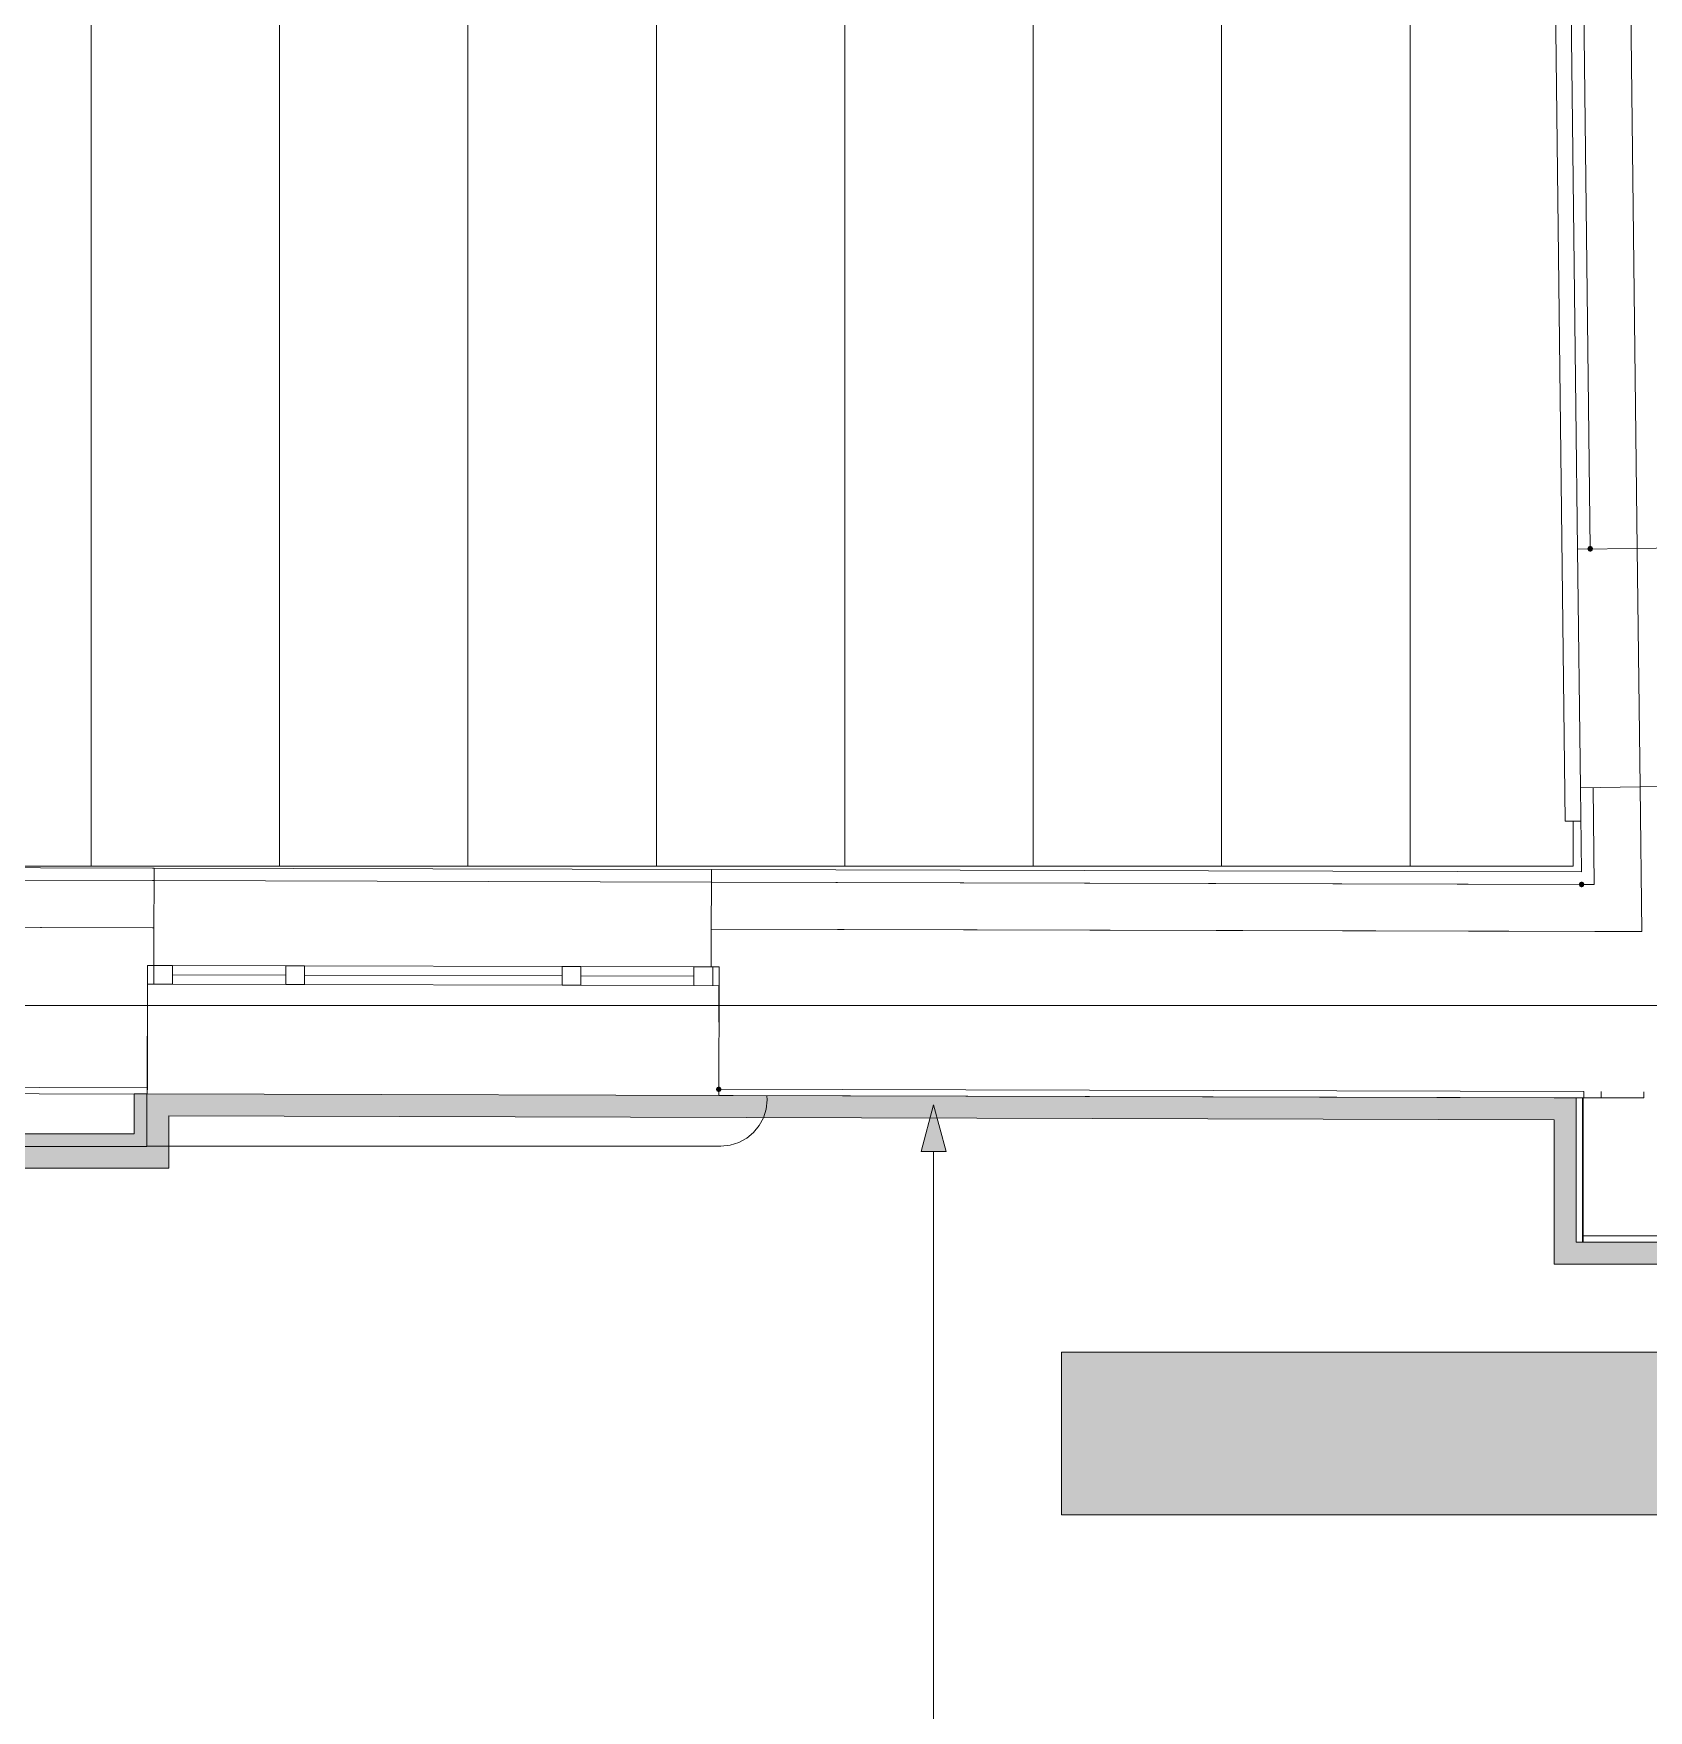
# Model space of a CAD drawing. Header units: millimetres. Extents: x 0 to 1189, y 0 to 841.
# Drawn here: x 633.4 to 684.8, y 394.9 to 448.3 of the extents above; entities that cross this region are included whole.
import ezdxf

# ---------------------------------------------------------------- set-up
doc = ezdxf.new("R2010")
doc.units = ezdxf.units.MM

msp = doc.modelspace()

# ---------------------------------------------------------------- hatches: boundary and pattern name
h = msp.add_hatch(color=7)
h.dxf.hatch_style = 2
h.paths.add_polyline_path([(683.066044, 431.920431), (683.039606, 431.983993), (682.976043, 432.010431), (682.912481, 431.983993), (682.886043, 431.920431), (682.886043, 431.910431), (682.912481, 431.846868), (682.976043, 431.82043), (683.039606, 431.846868), (683.066044, 431.910431)])
h = msp.add_hatch(color=7)
h.dxf.hatch_style = 2
h.paths.add_polyline_path([(682.792043, 421.227414), (682.765606, 421.290977), (682.702043, 421.317414), (682.63848, 421.290977), (682.612043, 421.227414), (682.63848, 421.157852), (682.702043, 421.131414), (682.765606, 421.157852)])
h = msp.add_hatch(color=7)
h.dxf.hatch_style = 2
h.paths.add_polyline_path([(637.010973, 412.882401), (636.610973, 412.882401), (636.610973, 414.556404), (637.010973, 414.556404)])
at = {"true_color": 0xf1d696}
h = msp.add_hatch(color=41, dxfattribs=at)
h.dxf.hatch_style = 2
h.paths.add_polyline_path([(637.710974, 413.854403), (637.010973, 413.856403), (637.010973, 414.556404)])
h = msp.add_hatch(color=41, dxfattribs=at)
h.dxf.hatch_style = 2
h.paths.add_polyline_path([(637.010973, 414.556404), (637.710974, 414.554404), (637.710974, 413.854403)])
h = msp.add_hatch(color=41, dxfattribs=at)
h.dxf.hatch_style = 2
h.paths.add_polyline_path([(637.710974, 413.854403), (637.710974, 414.554404), (681.826042, 414.429404), (681.826042, 413.729403)])
h = msp.add_hatch(color=7)
h.dxf.hatch_style = 2
h.paths.add_polyline_path([(655.223001, 414.789404), (655.159438, 414.762967), (655.133001, 414.699404), (655.159438, 414.635842), (655.223001, 414.609404), (655.286564, 414.635842), (655.313001, 414.699404), (655.286564, 414.762967)])
at = {"true_color": 0x0077b0}
h = msp.add_hatch(color=144, dxfattribs=at)
h.dxf.hatch_style = 2
h.paths.add_polyline_path([(662.066011, 414.205404), (662.466012, 412.713401), (661.666011, 412.713401)])
at = {"true_color": 0xf1d696}
h = msp.add_hatch(color=41, dxfattribs=at)
h.dxf.hatch_style = 2
h.paths.add_polyline_path([(681.826042, 413.729403), (681.826042, 414.429404), (682.526043, 414.427404)])
h = msp.add_hatch(color=41, dxfattribs=at)
h.dxf.hatch_style = 2
h.paths.add_polyline_path([(681.826042, 413.729403), (682.524043, 414.425404), (682.526043, 413.727403)])
h = msp.add_hatch(color=41, dxfattribs=at)
h.dxf.hatch_style = 2
h.paths.add_polyline_path([(637.710974, 412.882401), (637.010973, 412.882401), (637.010973, 413.856403), (637.710974, 413.854403)])
h = msp.add_hatch(color=41, dxfattribs=at)
h.dxf.hatch_style = 2
h.paths.add_polyline_path([(681.826042, 413.729403), (682.526043, 413.727403), (682.526043, 409.828397), (681.826042, 409.828397)])
h = msp.add_hatch(color=7)
h.dxf.hatch_style = 2
h.paths.add_polyline_path([(626.700957, 412.882401), (626.700957, 413.282402), (636.610973, 413.282402), (636.610973, 412.882401)])
h = msp.add_hatch(color=41, dxfattribs=at)
h.dxf.hatch_style = 2
h.paths.add_polyline_path([(626.700957, 412.1824), (626.700957, 412.882401), (637.010973, 412.882401), (637.010973, 412.1824)])
h = msp.add_hatch(color=41, dxfattribs=at)
h.dxf.hatch_style = 2
h.paths.add_polyline_path([(637.010973, 412.882401), (637.710974, 412.1824), (637.010973, 412.1824)])
h = msp.add_hatch(color=41, dxfattribs=at)
h.dxf.hatch_style = 2
h.paths.add_polyline_path([(637.710974, 412.882401), (637.710974, 412.1824), (637.010973, 412.882401)])
h = msp.add_hatch(color=41, dxfattribs=at)
h.dxf.hatch_style = 2
h.paths.add_polyline_path([(682.526043, 409.828397), (681.826042, 409.128396), (681.826042, 409.828397)])
h = msp.add_hatch(color=41, dxfattribs=at)
h.dxf.hatch_style = 2
h.paths.add_polyline_path([(682.526043, 409.828397), (682.526043, 409.128396), (681.826042, 409.128396)])
h = msp.add_hatch(color=41, dxfattribs=at)
h.dxf.hatch_style = 2
h.paths.add_polyline_path([(682.526043, 409.128396), (682.526043, 409.828397), (768.311174, 409.828397), (768.311174, 409.128396)])
at = {"true_color": 0xffffff}
h = msp.add_hatch(color=7, dxfattribs=at)
h.dxf.hatch_style = 2
h.paths.add_polyline_path([(666.137018, 406.322391), (690.636055, 406.322391), (690.636055, 401.146384), (666.137018, 401.146384)])
at = {"true_color": 0x0077b0}
h = msp.add_hatch(color=144, dxfattribs=at)
h.paths.add_polyline_path([(677.821962, 403.34984), (677.821962, 402.13882), (677.792472, 401.982137), (677.70345, 401.851085), (677.572744, 401.763649), (677.418472, 401.73533), (677.215625, 401.73533), (677.059286, 401.763649), (676.930647, 401.851085), (676.841625, 401.982137), (676.812135, 402.13882), (676.812135, 402.742952), (676.841625, 402.899634), (676.930647, 403.030686), (677.06032, 403.117089), (677.215625, 403.146441), (677.619115, 403.146441), (677.619115, 403.34984), (677.604576, 403.427974), (677.562339, 403.493707), (677.49702, 403.535461), (677.418472, 403.549931), (677.11365, 403.549931), (677.040132, 403.575424), (677.014983, 403.651354), (677.040132, 403.727766), (677.11365, 403.753329), (677.418472, 403.753329), (677.574811, 403.723632), (677.70345, 403.634818), (677.792472, 403.505971)])
h.paths.add_polyline_path([(677.619115, 402.13882), (677.619115, 402.943043), (677.215625, 402.943043), (677.137077, 402.92878), (677.071758, 402.886819), (677.029521, 402.821086), (677.014983, 402.742952), (677.014983, 402.13882), (677.029865, 402.061718), (677.074514, 401.994952), (677.139488, 401.95058), (677.215625, 401.935972), (677.418472, 401.935972), (677.495642, 401.95058), (677.559583, 401.994952), (677.604232, 402.060685)])
h = msp.add_hatch(color=144, dxfattribs=at)
h.paths.add_polyline_path([(666.338246, 402.237487), (666.338246, 402.641528), (666.347281, 402.743167), (666.374558, 402.836589), (666.420334, 402.922053), (666.48487, 402.999818), (666.562634, 403.064353), (666.648098, 403.11013), (666.741521, 403.137406), (666.84316, 403.146441), (667.038221, 403.110474), (667.201449, 403.002574), (667.265985, 402.924766), (667.311761, 402.839001), (667.339038, 402.74476), (667.348073, 402.641528), (667.348073, 402.237487), (667.338607, 402.137442), (667.310383, 402.044837), (667.263659, 401.959675), (667.198693, 401.881953), (667.122135, 401.817418), (667.036843, 401.771641), (666.943593, 401.744365), (666.84316, 401.73533), (666.741521, 401.744365), (666.648098, 401.771641), (666.562634, 401.817418), (666.48487, 401.881953), (666.420334, 401.959675), (666.374558, 402.044837), (666.347281, 402.137442)])
h.paths.add_polyline_path([(667.145226, 402.240243), (667.145226, 402.644284), (667.123728, 402.759764), (667.057582, 402.858707), (666.960086, 402.92437), (666.84316, 402.945799), (666.726233, 402.92437), (666.628737, 402.858707), (666.562591, 402.759764), (666.541094, 402.644284), (666.541094, 402.240243), (666.562591, 402.122697), (666.628737, 402.02582), (666.726233, 401.958779), (666.84316, 401.935972), (666.960086, 401.958779), (667.057582, 402.02582), (667.123728, 402.12373)])
h = msp.add_hatch(color=144, dxfattribs=at)
h.dxf.hatch_style = 2
h.paths.add_polyline_path([(667.853973, 403.146441), (668.762376, 403.146441), (668.91775, 403.117089), (669.047905, 403.030686), (669.13672, 402.899634), (669.166417, 402.742952), (669.166417, 401.833998), (669.140854, 401.759239), (669.064442, 401.73533), (668.988305, 401.759239), (668.963018, 401.833998), (668.963018, 402.742952), (668.948549, 402.821086), (668.906794, 402.886819), (668.840993, 402.929813), (668.762376, 402.943043), (668.559528, 402.943043), (668.559528, 401.833998), (668.534035, 401.759239), (668.458105, 401.73533), (668.384104, 401.759239), (668.358886, 401.833998), (668.358886, 402.943043), (667.955397, 402.943043), (667.955397, 401.833998), (667.93011, 401.759239), (667.853973, 401.73533), (667.777836, 401.759239), (667.752549, 401.833998), (667.752549, 403.047774), (667.777836, 403.121499)])
h = msp.add_hatch(color=144, dxfattribs=at)
h.dxf.hatch_style = 2
h.paths.add_polyline_path([(670.262131, 401.833998), (670.262131, 403.047774), (670.287418, 403.121499), (670.363555, 403.146441), (670.868468, 403.146441), (671.02274, 403.117089), (671.153447, 403.030686), (671.242468, 402.899634), (671.271958, 402.742952), (671.271958, 401.833998), (671.246671, 401.759239), (671.170534, 401.73533), (671.094398, 401.759239), (671.069111, 401.833998), (671.069111, 402.742952), (671.054572, 402.821086), (671.012335, 402.886819), (670.947016, 402.929813), (670.868468, 402.943043), (670.464979, 402.943043), (670.464979, 401.833998), (670.439692, 401.759239), (670.363555, 401.73533), (670.287418, 401.759239)])
h = msp.add_hatch(color=144, dxfattribs=at)
h.paths.add_polyline_path([(671.676434, 402.237487), (671.676434, 402.641528), (671.685469, 402.743167), (671.712746, 402.836589), (671.758522, 402.922053), (671.823058, 402.999818), (671.900822, 403.064353), (671.986286, 403.11013), (672.079709, 403.137406), (672.181348, 403.146441), (672.376409, 403.110474), (672.539638, 403.002574), (672.604173, 402.924766), (672.64995, 402.839001), (672.677226, 402.74476), (672.686261, 402.641528), (672.686261, 402.237487), (672.676795, 402.137442), (672.648571, 402.044837), (672.601847, 401.959675), (672.536881, 401.881953), (672.460323, 401.817418), (672.375031, 401.771641), (672.281781, 401.744365), (672.181348, 401.73533), (672.079709, 401.744365), (671.986286, 401.771641), (671.900822, 401.817418), (671.823058, 401.881953), (671.758522, 401.959675), (671.712746, 402.044837), (671.685469, 402.137442)])
h.paths.add_polyline_path([(672.483414, 402.240243), (672.483414, 402.644284), (672.461916, 402.759764), (672.39577, 402.858707), (672.298274, 402.92437), (672.181348, 402.945799), (672.064421, 402.92437), (671.966925, 402.858707), (671.900779, 402.759764), (671.879282, 402.644284), (671.879282, 402.240243), (671.900779, 402.122697), (671.966925, 402.02582), (672.064421, 401.958779), (672.181348, 401.935972), (672.298274, 401.958779), (672.39577, 402.02582), (672.461916, 402.12373)])
h = msp.add_hatch(color=144, dxfattribs=at)
h.dxf.hatch_style = 2
h.paths.add_polyline_path([(673.595651, 403.146441), (673.99914, 403.146441), (674.075277, 403.121499), (674.100564, 403.047774), (674.100564, 401.833998), (674.075277, 401.759239), (673.99914, 401.73533), (673.923004, 401.759239), (673.897717, 401.833998), (673.897717, 402.943043), (673.666206, 402.943043), (673.285316, 401.803129), (673.251348, 401.75228), (673.192161, 401.73533), (673.116024, 401.760617), (673.090737, 401.836754), (673.09625, 401.868173), (673.494227, 403.064861), (673.534397, 403.126735)])
h = msp.add_hatch(color=144, dxfattribs=at)
h.paths.add_polyline_path([(675.31202, 402.943043), (674.90853, 402.943043), (674.829982, 402.92878), (674.764663, 402.886819), (674.722426, 402.821086), (674.707888, 402.742952), (674.707888, 402.13882), (674.72277, 402.061718), (674.767419, 401.994952), (674.832393, 401.95058), (674.90853, 401.935972), (675.111377, 401.935972), (675.188547, 401.95058), (675.252488, 401.994952), (675.297137, 402.060685), (675.31202, 402.13882)])
h.paths.add_polyline_path([(675.715509, 401.833998), (675.690567, 401.759239), (675.616842, 401.73533), (675.487237, 401.760961), (675.385331, 401.83951), (675.260136, 401.760961), (675.111377, 401.73533), (674.90853, 401.73533), (674.752192, 401.763649), (674.623552, 401.851085), (674.53453, 401.981103), (674.50504, 402.13882), (674.50504, 402.742952), (674.53453, 402.899634), (674.623552, 403.030686), (674.752192, 403.117089), (674.90853, 403.146441), (675.413443, 403.146441), (675.48958, 403.121499), (675.514867, 403.047774), (675.514867, 402.037396), (675.540429, 401.961259), (675.616842, 401.935972), (675.690567, 401.91041)])
h = msp.add_hatch(color=144, dxfattribs=at)
h.paths.add_polyline_path([(678.226438, 402.237487), (678.226438, 402.641528), (678.235473, 402.743167), (678.26275, 402.836589), (678.308526, 402.922053), (678.373062, 402.999818), (678.450826, 403.064353), (678.53629, 403.11013), (678.629713, 403.137406), (678.731351, 403.146441), (678.926413, 403.110474), (679.089641, 403.002574), (679.154177, 402.924766), (679.199953, 402.839001), (679.22723, 402.74476), (679.236265, 402.641528), (679.236265, 402.237487), (679.226799, 402.137442), (679.198575, 402.044837), (679.151851, 401.959675), (679.086885, 401.881953), (679.010327, 401.817418), (678.925035, 401.771641), (678.831785, 401.744365), (678.731351, 401.73533), (678.629713, 401.744365), (678.53629, 401.771641), (678.450826, 401.817418), (678.373062, 401.881953), (678.308526, 401.959675), (678.26275, 402.044837), (678.235473, 402.137442)])
h.paths.add_polyline_path([(679.033417, 402.240243), (679.033417, 402.644284), (679.01192, 402.759764), (678.945774, 402.858707), (678.848278, 402.92437), (678.731351, 402.945799), (678.614425, 402.92437), (678.516929, 402.858707), (678.450783, 402.759764), (678.429286, 402.644284), (678.429286, 402.240243), (678.450783, 402.122697), (678.516929, 402.02582), (678.614425, 401.958779), (678.731351, 401.935972), (678.848278, 401.958779), (678.945774, 402.02582), (679.01192, 402.12373)])
h = msp.add_hatch(color=144, dxfattribs=at)
h.dxf.hatch_style = 2
h.paths.add_polyline_path([(680.33199, 401.833998), (680.33199, 403.047774), (680.357277, 403.121499), (680.433414, 403.146441), (680.938327, 403.146441), (681.092598, 403.117089), (681.223305, 403.030686), (681.312327, 402.899634), (681.341817, 402.742952), (681.341817, 401.833998), (681.31653, 401.759239), (681.240393, 401.73533), (681.164256, 401.759239), (681.138969, 401.833998), (681.138969, 402.742952), (681.124431, 402.821086), (681.082194, 402.886819), (681.016875, 402.929813), (680.938327, 402.943043), (680.534837, 402.943043), (680.534837, 401.833998), (680.50955, 401.759239), (680.433414, 401.73533), (680.357277, 401.759239)])
h = msp.add_hatch(color=144, dxfattribs=at)
h.paths.add_polyline_path([(681.746293, 402.237487), (681.746293, 402.641528), (681.755328, 402.743167), (681.782605, 402.836589), (681.828381, 402.922053), (681.892916, 402.999818), (681.970681, 403.064353), (682.056145, 403.11013), (682.149567, 403.137406), (682.251206, 403.146441), (682.446268, 403.110474), (682.609496, 403.002574), (682.674032, 402.924766), (682.719808, 402.839001), (682.747085, 402.74476), (682.75612, 402.641528), (682.75612, 402.237487), (682.746654, 402.137442), (682.71843, 402.044837), (682.671706, 401.959675), (682.60674, 401.881953), (682.530182, 401.817418), (682.44489, 401.771641), (682.35164, 401.744365), (682.251206, 401.73533), (682.149567, 401.744365), (682.056145, 401.771641), (681.970681, 401.817418), (681.892916, 401.881953), (681.828381, 401.959675), (681.782605, 402.044837), (681.755328, 402.137442)])
h.paths.add_polyline_path([(682.553272, 402.240243), (682.553272, 402.644284), (682.531775, 402.759764), (682.465629, 402.858707), (682.368133, 402.92437), (682.251206, 402.945799), (682.13428, 402.92437), (682.036784, 402.858707), (681.970638, 402.759764), (681.94914, 402.644284), (681.94914, 402.240243), (681.970638, 402.122697), (682.036784, 402.02582), (682.13428, 401.958779), (682.251206, 401.935972), (682.368133, 401.958779), (682.465629, 402.02582), (682.531775, 402.12373)])
h = msp.add_hatch(color=144, dxfattribs=at)
h.dxf.hatch_style = 2
h.paths.add_polyline_path([(683.26202, 403.146441), (684.170423, 403.146441), (684.325796, 403.117089), (684.455952, 403.030686), (684.544767, 402.899634), (684.574463, 402.742952), (684.574463, 401.833998), (684.548901, 401.759239), (684.472489, 401.73533), (684.396352, 401.759239), (684.371065, 401.833998), (684.371065, 402.742952), (684.356596, 402.821086), (684.314841, 402.886819), (684.24904, 402.929813), (684.170423, 402.943043), (683.967575, 402.943043), (683.967575, 401.833998), (683.942082, 401.759239), (683.866152, 401.73533), (683.792151, 401.759239), (683.766933, 401.833998), (683.766933, 402.943043), (683.363443, 402.943043), (683.363443, 401.833998), (683.338156, 401.759239), (683.26202, 401.73533), (683.185883, 401.759239), (683.160596, 401.833998), (683.160596, 403.047774), (683.185883, 403.121499)])

# ---------------------------------------------------------------- linework, layer by layer
at = {"color": 7, "lineweight": 0}
for points in [[(635.237971, 497.334531), (635.237971, 421.810415)], [(641.23798, 497.334531), (641.23798, 421.810415)], [(647.237989, 497.334531), (647.237989, 421.810415)], [(653.237998, 497.334531), (653.237998, 421.810415)], [(659.238007, 497.334531), (659.238007, 421.810415)], [(665.238016, 497.334531), (665.238016, 421.810415)], [(671.238026, 497.334531), (671.238026, 421.810415)], [(677.238035, 497.334531), (677.238035, 421.810415)], [(682.178042, 423.237417), (681.319041, 496.134529)], [(681.819042, 496.134529), (682.576043, 431.905431)], [(682.240042, 494.434526), (682.976043, 431.920431)], [(683.740045, 494.434526), (684.476046, 431.927431)], [(684.476046, 431.927431), (683.740045, 494.434526)], [(682.576043, 431.905431), (684.476046, 431.927431)], [(682.666043, 424.306419), (682.576043, 431.905431)], [(684.476046, 431.927431), (685.676048, 431.942431)], [(684.566046, 424.328419), (684.476046, 431.927431)], [(684.476046, 431.927431), (684.566046, 424.328419)], [(684.566046, 424.328419), (682.666043, 424.306419)], [(682.666043, 424.306419), (682.697043, 421.627415)], [(683.102044, 421.226414), (683.066044, 424.310419)], [(685.765048, 424.342419), (684.566046, 424.328419)], [(684.566046, 424.328419), (684.620046, 419.722412)], [(684.620046, 419.722412), (684.566046, 424.328419)], [(682.678043, 423.242417), (682.178042, 423.237417)], [(682.428043, 421.810415), (682.428043, 423.240417)], [(613.173937, 421.810415), (682.428043, 421.810415)], [(637.190973, 421.747415), (626.490957, 421.775415)], [(637.240974, 421.747415), (637.190973, 421.747415)], [(637.239974, 421.347414), (637.240974, 421.747415)], [(637.240974, 421.747415), (654.991001, 421.700415)], [(654.991001, 421.700415), (654.990001, 421.300414)], [(682.697043, 421.627415), (654.991001, 421.700415)], [(626.459957, 421.375414), (637.239974, 421.347414)], [(637.189973, 421.347414), (637.239974, 421.347414)], [(637.235974, 419.847412), (637.239974, 421.347414)], [(654.990001, 421.300414), (637.239974, 421.347414)], [(654.990001, 421.300414), (654.986001, 419.800412)], [(654.990001, 421.300414), (682.702043, 421.227414)], [(683.102044, 421.226414), (654.990001, 421.300414)], [(682.702043, 421.221414), (683.102044, 421.226414)], [(637.235974, 419.847412), (626.485957, 419.875412)], [(626.485957, 419.875412), (637.185973, 419.847412)], [(637.185973, 419.847412), (637.235974, 419.847412)], [(637.232974, 418.64741), (637.235974, 419.847412)], [(654.986001, 419.800412), (654.983001, 418.60041)], [(684.620046, 419.722412), (654.986001, 419.800412)], [(654.986001, 419.800412), (683.120044, 419.726412)], [(683.120044, 419.726412), (684.620046, 419.722412)], [(637.031973, 418.047409), (637.032973, 418.64741)], [(637.032973, 418.64741), (637.031973, 418.047409)], [(637.032973, 418.64741), (637.832974, 418.64541)], [(637.832974, 418.64541), (637.032973, 418.64741)], [(637.231974, 418.047409), (637.232974, 418.64741)], [(637.832974, 418.64541), (637.831974, 418.045409)], [(637.832974, 418.64541), (641.43298, 418.63641)], [(637.832974, 418.34541), (641.43198, 418.33641)], [(641.43198, 418.036409), (641.43298, 418.63641)], [(641.43298, 418.63641), (642.032981, 418.63441)], [(642.032981, 418.63441), (641.43298, 418.63641)], [(642.032981, 418.63441), (642.031981, 418.034409)], [(642.031981, 418.33441), (650.231993, 418.31241)], [(642.032981, 418.63441), (650.232993, 418.61241)], [(650.231993, 418.012409), (650.232993, 418.61241)], [(650.232993, 418.61241), (650.832994, 418.61141)], [(650.832994, 418.61141), (650.232993, 418.61241)], [(650.832994, 418.61141), (650.831994, 418.011409)], [(650.831994, 418.31141), (654.432, 418.30141)], [(650.832994, 418.61141), (654.433, 418.60141)], [(654.433, 418.60141), (654.432, 418.001409)], [(655.233001, 418.59941), (654.433, 418.60141)], [(655.233001, 418.59941), (654.433, 418.60141)], [(655.032001, 418.000409), (655.033001, 418.60041)], [(655.232001, 417.999409), (655.233001, 418.59941)], [(655.232001, 417.999409), (655.233001, 418.59941)], [(637.022973, 414.747404), (637.031973, 418.047409)], [(637.831974, 418.045409), (637.031973, 418.047409)], [(637.031973, 418.047409), (637.831974, 418.045409)], [(641.43198, 418.036409), (637.831974, 418.045409)], [(642.031981, 418.034409), (641.43198, 418.036409)], [(641.43198, 418.036409), (642.031981, 418.034409)], [(650.231993, 418.012409), (642.031981, 418.034409)], [(650.831994, 418.011409), (650.231993, 418.012409)], [(650.231993, 418.012409), (650.831994, 418.011409)], [(654.432, 418.001409), (650.831994, 418.011409)], [(654.432, 418.001409), (655.232001, 417.999409)], [(654.432, 418.001409), (655.232001, 417.999409)], [(655.232001, 417.999409), (655.223001, 414.699404)], [(655.229001, 416.839408), (655.229001, 418.002409)], [(202.529309, 417.371408), (863.72632, 417.371408)], [(637.028973, 416.863408), (637.028973, 414.681404)], [(626.692957, 414.774404), (637.022973, 414.747404)], [(637.022973, 414.747404), (626.692957, 414.774404)], [(626.692957, 414.574404), (637.022973, 414.547404)], [(636.610973, 414.556404), (636.610973, 413.282402)], [(637.010973, 414.556404), (636.610973, 414.556404)], [(637.010973, 412.882401), (637.010973, 414.556404)], [(637.010973, 414.556404), (637.010973, 413.856403)], [(681.826042, 414.429404), (637.010973, 414.556404)], [(637.022973, 414.547404), (637.022973, 414.747404)], [(655.223001, 414.699404), (655.222001, 414.499404)], [(655.222001, 414.499404), (682.776043, 414.427404)], [(682.777043, 414.627404), (655.223001, 414.699404)], [(656.759003, 414.496404), (656.764003, 414.367404), (656.734009, 414.069657), (656.647988, 413.792372), (656.51188, 413.541477), (656.331628, 413.322902), (656.113172, 413.142578), (655.862455, 413.006433), (655.585418, 412.920398), (655.288001, 412.890401)], [(682.776043, 414.427404), (682.777043, 414.627404)], [(683.327044, 414.428404), (683.327044, 414.625404)], [(684.680046, 414.622404), (684.682046, 414.428404)], [(682.526043, 414.427404), (681.826042, 414.429404)], [(682.726043, 414.427404), (682.526043, 414.427404)], [(682.526043, 414.427404), (682.526043, 409.828397)], [(682.526043, 409.828397), (682.526043, 414.427404)], [(682.726043, 409.828397), (682.726043, 414.427404)], [(684.682046, 414.428404), (682.748043, 414.428404)], [(682.748043, 414.428404), (682.748043, 410.028397)], [(637.010973, 413.856403), (637.010973, 412.882401)], [(637.710974, 413.854403), (681.826042, 413.729403)], [(637.710974, 412.1824), (637.710974, 413.854403)], [(681.826042, 413.729403), (681.826042, 409.828397)], [(636.610973, 413.282402), (627.100958, 413.282402)], [(637.010973, 412.890401), (655.288001, 412.890401)], [(626.700957, 412.882401), (637.010973, 412.882401)], [(637.010973, 412.882401), (626.700957, 412.882401)], [(626.000956, 412.1824), (637.010973, 412.1824)], [(637.710974, 412.1824), (637.010973, 412.1824)], [(681.826042, 409.128396), (681.826042, 409.828397)], [(682.526043, 409.828397), (682.726043, 409.828397)], [(768.311174, 409.828397), (682.526043, 409.828397)], [(682.748043, 410.028397), (682.748043, 409.828397)], [(682.748043, 410.028397), (691.823057, 410.028397)], [(682.748043, 409.828397), (691.823057, 409.828397)], [(681.826042, 409.128396), (768.311174, 409.128396)]]:
    msp.add_lwpolyline(points, dxfattribs=at)
at = {"color": 144, "lineweight": 0, "true_color": 0x0077b0}
for points in [[(662.066011, 414.205404), (661.666011, 412.713401)], [(662.066011, 414.205404), (662.466012, 412.713401)], [(662.466012, 412.713401), (661.666011, 412.713401)], [(662.066011, 412.713401), (662.066011, 389.484366)], [(666.137018, 406.322391), (690.636055, 406.322391)], [(666.137018, 401.146384), (666.137018, 406.322391)], [(690.636055, 401.146384), (666.137018, 401.146384)]]:
    msp.add_lwpolyline(points, dxfattribs=at)

doc.saveas('drawing.dxf')
